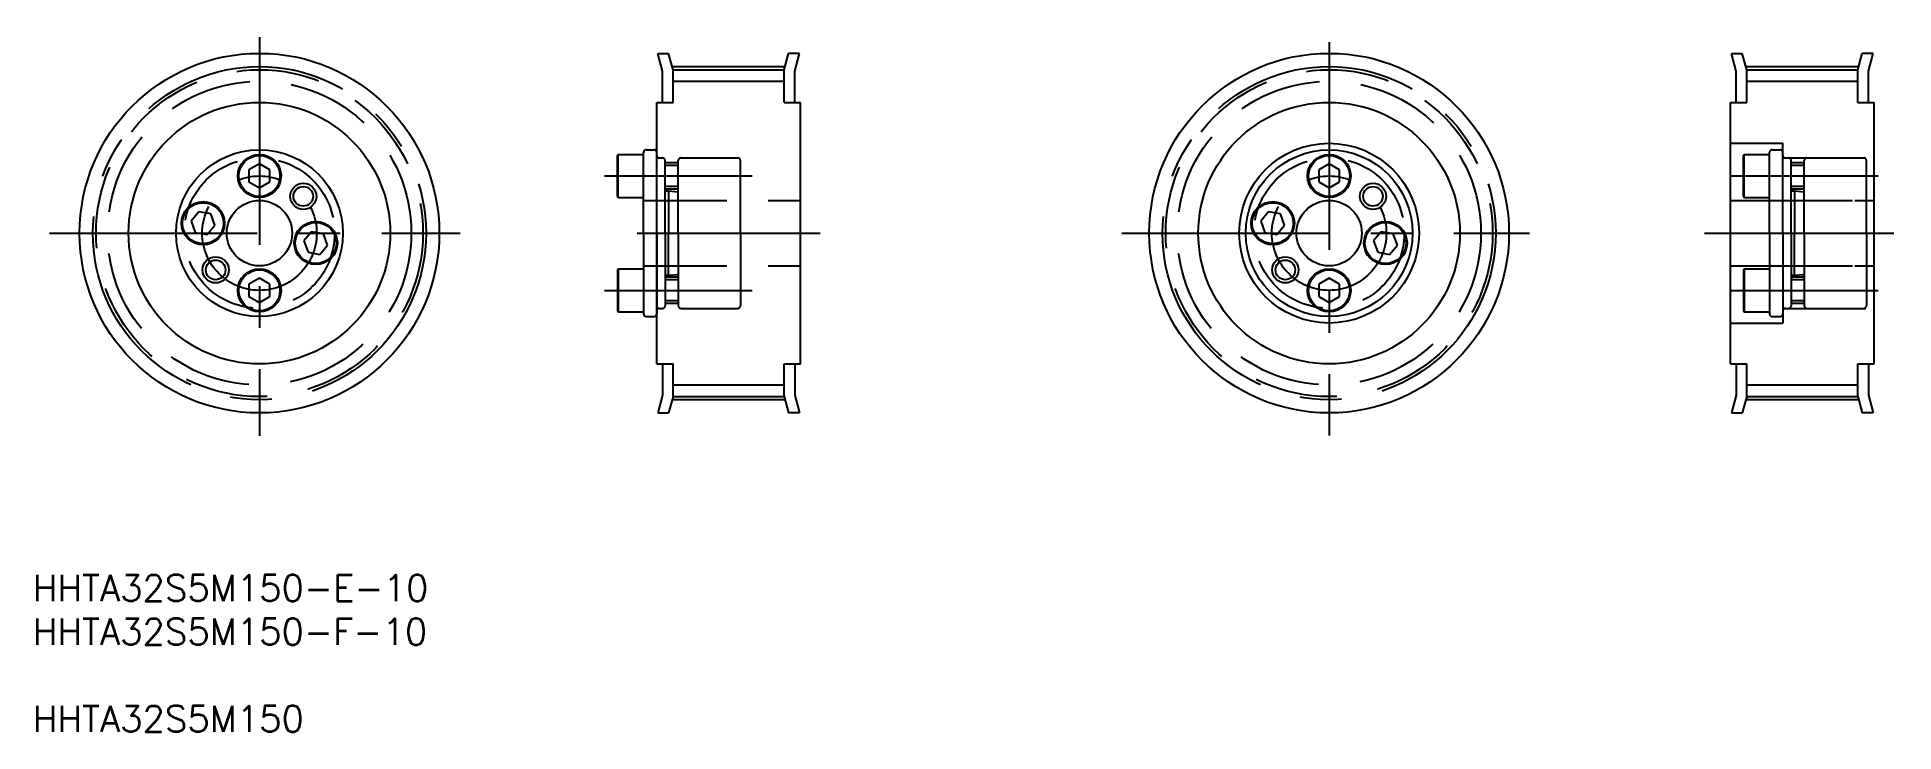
# Model space of a CAD drawing. Extents: x 16 to 300, y 26 to 132.
import ezdxf

# ---------------------------------------------------------------- set-up
doc = ezdxf.new("R2010")
doc.units = 0
doc.header["$PDMODE"] = 1
doc.linetypes.add('CENTER', pattern=[50.8, 31.75, -6.35, 6.35, -6.35])
doc.linetypes.add('DASHED', pattern=[19.05, 12.7, -6.35])
doc.layers.get('0').update_dxf_attribs({"linetype": 'CONTINUOUS'})
doc.layers.add('CENTER', color=1, linetype='CENTER')
doc.styles.add('MISUMI', font='txt.shx')

# ---------------------------------------------------------------- blocks, each defined once
blk = doc.blocks.new('*U5')
at = {"color": 7, "linetype": 'CONTINUOUS', "style": 'MISUMI'}
for s, p in [('HHTA32S5M150-E-10', (15.05, 45.87)), ('HHTA32S5M150-F-10', (15.05, 39.2)), ('HHTA32S5M150', (15.05, 25.87))]:
    blk.add_text(s, height=4, dxfattribs=at).set_placement(p)

msp = doc.modelspace()

# ---------------------------------------------------------------- linework, layer by layer
at = {"color": 7, "linetype": 'CONTINUOUS'}
for p, q in [((111.37, 126.92), (110.64, 129.64)), ((110.64, 129.64), (112.29, 129.64)), ((112.97, 127.13), (112.29, 129.64)), ((129.97, 127.13), (130.64, 129.64)), ((132.3, 129.64), (130.64, 129.64)), ((131.57, 126.92), (132.3, 129.64)), ((275.54, 126.92), (274.81, 129.64)), ((274.81, 129.64), (276.47, 129.64)), ((277.14, 127.13), (276.47, 129.64)), ((294.14, 127.13), (294.81, 129.64)), ((296.47, 129.64), (294.81, 129.64)), ((295.74, 126.92), (296.47, 129.64)), ((111.37, 122.14), (111.37, 126.92)), ((112.97, 127.13), (129.97, 127.13)), ((112.97, 122.14), (112.97, 127.13)), ((129.97, 122.14), (129.97, 127.13)), ((131.57, 122.14), (131.57, 126.92)), ((275.54, 122.14), (275.54, 126.92)), ((277.14, 127.13), (294.14, 127.13)), ((277.14, 122.14), (277.14, 127.13)), ((294.14, 122.14), (294.14, 127.13)), ((295.74, 122.14), (295.74, 126.92)), ((110.47, 122.14), (112.97, 122.14)), ((110.47, 82.14), (110.47, 122.14)), ((129.97, 122.14), (132.47, 122.14)), ((132.47, 82.14), (132.47, 122.14)), ((274.64, 122.14), (277.14, 122.14)), ((274.64, 82.14), (274.64, 122.14)), ((294.14, 122.14), (296.64, 122.14)), ((296.64, 82.14), (296.64, 122.14)), ((104.47, 114.03), (104.56, 114.19)), ((104.47, 107.76), (104.47, 114.03)), ((104.56, 107.59), (104.56, 114.19)), ((104.56, 114.19), (108.47, 114.19)), ((108.47, 102.14), (108.47, 114.49)), ((108.47, 107.59), (108.47, 114.19)), ((108.87, 114.89), (110.07, 114.89)), ((110.47, 102.14), (110.47, 114.49)), ((49.73, 112.74), (48.13, 111.82)), ((48.13, 111.82), (48.13, 109.97)), ((51.33, 111.82), (49.73, 112.74)), ((51.33, 109.97), (51.33, 111.82)), ((108.47, 108.89), (108.47, 112.89)), ((213.29, 112.74), (211.69, 111.82)), ((211.69, 111.82), (211.69, 109.97)), ((214.89, 111.82), (213.29, 112.74)), ((214.89, 109.97), (214.89, 111.82)), ((48.13, 109.97), (49.73, 109.05)), ((49.73, 109.05), (51.33, 109.97)), ((108.47, 108.32), (108.47, 108.32)), ((211.69, 109.97), (213.29, 109.05)), ((213.29, 109.05), (214.89, 109.97)), ((40.48, 105.4), (39.29, 103.98)), ((42.3, 105.08), (40.48, 105.4)), ((42.93, 103.34), (42.3, 105.08)), ((104.47, 107.76), (104.56, 107.59)), ((104.56, 107.59), (108.47, 107.59)), ((108.47, 105.23), (108.47, 105.23)), ((204.04, 105.4), (202.85, 103.98)), ((205.86, 105.08), (204.04, 105.4)), ((206.49, 103.34), (205.86, 105.08)), ((39.29, 103.98), (39.92, 102.25)), ((39.92, 102.25), (41.74, 101.93)), ((41.74, 101.93), (42.93, 103.34)), ((57.71, 102.36), (56.53, 100.95)), ((59.53, 102.04), (57.71, 102.36)), ((202.85, 103.98), (203.48, 102.25)), ((203.48, 102.25), (205.3, 101.93)), ((205.3, 101.93), (206.49, 103.34)), ((221.27, 102.36), (220.09, 100.95)), ((223.09, 102.04), (221.27, 102.36)), ((56.53, 100.95), (57.16, 99.21)), ((58.98, 98.89), (60.16, 100.3)), ((60.16, 100.3), (59.53, 102.04)), ((108.47, 102.14), (108.47, 89.79)), ((110.47, 102.14), (110.47, 89.79)), ((220.09, 100.95), (220.72, 99.21)), ((222.54, 98.89), (223.73, 100.3)), ((223.73, 100.3), (223.09, 102.04)), ((57.16, 99.21), (58.98, 98.89)), ((104.47, 96.53), (104.56, 96.69)), ((104.47, 96.53), (104.47, 90.26)), ((104.56, 96.69), (108.47, 96.69)), ((104.56, 96.69), (104.56, 90.09)), ((108.47, 96.69), (108.47, 90.09)), ((220.72, 99.21), (222.54, 98.89)), ((49.73, 95.24), (48.13, 94.32)), ((48.13, 94.32), (48.13, 92.47)), ((51.33, 94.32), (49.73, 95.24)), ((51.33, 92.47), (51.33, 94.32)), ((108.47, 95.39), (108.47, 91.39)), ((213.29, 95.24), (211.69, 94.32)), ((211.69, 94.32), (211.69, 92.47)), ((214.89, 94.32), (213.29, 95.24)), ((214.89, 92.47), (214.89, 94.32)), ((48.13, 92.47), (49.73, 91.55)), ((49.73, 91.55), (51.33, 92.47)), ((211.69, 92.47), (213.29, 91.55)), ((213.29, 91.55), (214.89, 92.47)), ((104.47, 90.26), (104.56, 90.09)), ((104.56, 90.09), (108.47, 90.09)), ((108.87, 89.39), (110.07, 89.39)), ((110.47, 82.14), (112.97, 82.14)), ((111.37, 82.14), (111.37, 77.37)), ((112.97, 77.16), (112.97, 82.14)), ((129.97, 77.16), (129.97, 82.14)), ((129.97, 82.14), (132.47, 82.14)), ((131.57, 82.14), (131.57, 77.37)), ((274.64, 82.14), (277.14, 82.14)), ((275.54, 82.14), (275.54, 77.37)), ((277.14, 77.16), (277.14, 82.14)), ((294.14, 77.16), (294.14, 82.14)), ((294.14, 82.14), (296.64, 82.14)), ((295.74, 82.14), (295.74, 77.37)), ((111.37, 77.37), (110.64, 74.64)), ((112.97, 77.16), (112.29, 74.64)), ((112.97, 77.16), (129.97, 77.16)), ((129.97, 77.16), (130.64, 74.64)), ((131.57, 77.37), (132.3, 74.64)), ((275.54, 77.37), (274.81, 74.64)), ((277.14, 77.16), (276.47, 74.64)), ((277.14, 77.16), (294.14, 77.16)), ((294.14, 77.16), (294.81, 74.64)), ((295.74, 77.37), (296.47, 74.64)), ((110.64, 74.64), (112.29, 74.64)), ((132.3, 74.64), (130.64, 74.64)), ((274.81, 74.64), (276.47, 74.64)), ((296.47, 74.64), (294.81, 74.64))]:
    msp.add_line(p, q, dxfattribs=at)
at = {"color": 3, "linetype": 'CONTINUOUS'}
for p, q in [((112.97, 125.36), (129.97, 125.36)), ((277.14, 125.36), (294.14, 125.36)), ((112.97, 78.93), (129.97, 78.93)), ((277.14, 78.93), (294.14, 78.93))]:
    msp.add_line(p, q, dxfattribs=at)
at = {"color": 3, "linetype": 'DASHED'}
for p, q in [((110.88, 113.64), (111.37, 113.64)), ((114.17, 113.64), (122.87, 113.64)), ((274.64, 115.89), (282.64, 115.89)), ((276.64, 114.03), (276.73, 114.19)), ((276.64, 107.76), (276.64, 114.03)), ((276.73, 107.59), (276.73, 114.19)), ((276.73, 114.19), (280.64, 114.19)), ((280.64, 102.14), (280.64, 114.49)), ((280.64, 107.59), (280.64, 114.19)), ((281.04, 114.89), (282.24, 114.89)), ((282.64, 113.64), (282.64, 115.89)), ((282.64, 102.14), (282.64, 114.49)), ((282.64, 113.64), (296.64, 113.64)), ((283.05, 113.64), (283.54, 113.64)), ((286.34, 113.64), (295.04, 113.64)), ((111.77, 102.14), (111.77, 113.24)), ((113.77, 112.89), (111.77, 112.89)), ((113.77, 112.49), (111.77, 112.49)), ((113.77, 102.14), (113.77, 113.24)), ((123.27, 102.14), (123.27, 113.24)), ((280.64, 108.89), (280.64, 112.89)), ((283.94, 102.14), (283.94, 113.24)), ((285.94, 112.89), (283.94, 112.89)), ((285.94, 112.49), (283.94, 112.49)), ((285.94, 102.14), (285.94, 113.24)), ((295.44, 102.14), (295.44, 113.24)), ((113.77, 109.29), (111.77, 109.29)), ((113.77, 108.89), (111.77, 108.89)), ((111.77, 108.59), (112.27, 108.59)), ((112.27, 108.59), (112.27, 102.14)), ((112.27, 108.59), (113.77, 108.44)), ((280.64, 108.32), (280.64, 108.32)), ((285.94, 109.29), (283.94, 109.29)), ((285.94, 108.89), (283.94, 108.89)), ((283.94, 108.59), (284.44, 108.59)), ((284.44, 108.59), (284.44, 102.14)), ((284.44, 108.59), (285.94, 108.44)), ((108.47, 107.14), (132.47, 107.14)), ((274.64, 107.14), (296.64, 107.14)), ((276.64, 107.76), (276.73, 107.59)), ((276.73, 107.59), (280.64, 107.59)), ((280.64, 107.14), (295.44, 107.14)), ((280.64, 105.23), (280.64, 105.23)), ((111.77, 102.14), (111.77, 91.04)), ((112.27, 95.69), (112.27, 102.14)), ((113.77, 102.14), (113.77, 91.04)), ((123.27, 102.14), (123.27, 91.04)), ((280.64, 102.14), (280.64, 89.79)), ((282.64, 102.14), (282.64, 89.79)), ((283.94, 102.14), (283.94, 91.04)), ((284.44, 95.69), (284.44, 102.14)), ((285.94, 102.14), (285.94, 91.04)), ((295.44, 102.14), (295.44, 91.04)), ((108.47, 97.14), (132.47, 97.14)), ((274.64, 97.14), (296.64, 97.14)), ((276.64, 96.53), (276.73, 96.69)), ((276.64, 96.53), (276.64, 90.26)), ((276.73, 96.69), (280.64, 96.69)), ((276.73, 96.69), (276.73, 90.09)), ((280.64, 97.14), (295.44, 97.14)), ((280.64, 96.69), (280.64, 90.09)), ((111.77, 95.69), (112.27, 95.69)), ((113.77, 95.39), (111.77, 95.39)), ((113.77, 94.99), (111.77, 94.99)), ((112.27, 95.69), (113.77, 95.84)), ((280.64, 95.39), (280.64, 91.39)), ((283.94, 95.69), (284.44, 95.69)), ((285.94, 95.39), (283.94, 95.39)), ((285.94, 94.99), (283.94, 94.99)), ((284.44, 95.69), (285.94, 95.84)), ((113.77, 91.79), (111.77, 91.79)), ((113.77, 91.39), (111.77, 91.39)), ((285.94, 91.79), (283.94, 91.79)), ((285.94, 91.39), (283.94, 91.39)), ((110.88, 90.64), (111.37, 90.64)), ((114.17, 90.64), (122.87, 90.64)), ((274.64, 88.39), (282.64, 88.39)), ((276.64, 90.26), (276.73, 90.09)), ((276.73, 90.09), (280.64, 90.09)), ((281.04, 89.39), (282.24, 89.39)), ((282.64, 90.64), (282.64, 88.39)), ((282.64, 90.64), (296.64, 90.64)), ((283.05, 90.64), (283.54, 90.64)), ((286.34, 90.64), (295.04, 90.64))]:
    msp.add_line(p, q, dxfattribs=at)
at = {"color": 7, "linetype": 'CONTINUOUS'}
for centre, radius in [((49.73, 102.14), 27.5), ((213.29, 102.14), 27.5), ((49.73, 102.14), 20), ((213.29, 102.14), 20), ((49.73, 102.14), 12.75), ((49.73, 110.89), 3.3), ((49.73, 110.89), 3.14), ((213.29, 102.14), 13.75), ((213.29, 102.14), 12.75), ((213.29, 110.89), 3.3), ((213.29, 110.89), 3.14), ((56.43, 107.77), 1.5), ((219.99, 107.77), 2), ((219.99, 107.77), 1.5), ((49.73, 102.14), 5), ((204.67, 103.66), 3.3), ((204.67, 103.66), 3.14), ((213.29, 102.14), 5), ((58.35, 100.63), 3.3), ((58.35, 100.63), 3.14), ((221.91, 100.63), 3.3), ((221.91, 100.63), 3.14), ((43.03, 96.52), 1.5), ((49.73, 93.39), 3.3), ((49.73, 93.39), 3.14), ((206.59, 96.52), 2), ((206.59, 96.52), 1.5), ((213.29, 93.39), 3.3), ((213.29, 93.39), 3.14)]:
    msp.add_circle(centre, radius, dxfattribs=at)
at = {"color": 3, "linetype": 'DASHED'}
for centre, radius in [((49.73, 102.14), 24.99), ((49.73, 102.14), 23.22), ((213.29, 102.14), 24.99), ((213.29, 102.14), 23.22), ((49.73, 102.14), 11.5), ((213.29, 102.14), 11.5)]:
    msp.add_circle(centre, radius, dxfattribs=at)
at = {"color": 3}
for centre in [(56.43, 107.77), (43.03, 96.52)]:
    msp.add_circle(centre, 2, dxfattribs=at)
at = {"color": 7}
for radius in [3.3, 3.14]:
    msp.add_circle((41.11, 103.66), radius, dxfattribs=at)
at = {"color": 7, "linetype": 'CONTINUOUS'}
for centre, start, end in [((108.87, 114.49), 90, 180), ((110.07, 114.49), 0, 90), ((108.87, 89.79), 180, 270), ((110.07, 89.79), 270, 0)]:
    msp.add_arc(centre, 0.4, start, end, dxfattribs=at)
at = {"color": 3, "linetype": 'DASHED'}
for centre, radius, start, end in [((110.88, 114.05), 0.41, 180, 270), ((111.37, 113.24), 0.4, 0, 90), ((114.17, 113.24), 0.4, 90, 180), ((122.87, 113.24), 0.4, 0, 90), ((281.04, 114.49), 0.4, 90, 180), ((282.24, 114.49), 0.4, 0, 90), ((283.05, 114.05), 0.41, 180, 270), ((283.54, 113.24), 0.4, 0, 90), ((286.34, 113.24), 0.4, 90, 180), ((295.04, 113.24), 0.4, 0, 90), ((111.37, 91.04), 0.4, 270, 0), ((114.17, 91.04), 0.4, 180, 270), ((122.87, 91.04), 0.4, 270, 0), ((283.54, 91.04), 0.4, 270, 0), ((286.34, 91.04), 0.4, 180, 270), ((295.04, 91.04), 0.4, 270, 0), ((110.88, 90.23), 0.41, 90, 180), ((281.04, 89.79), 0.4, 180, 270), ((282.24, 89.79), 0.4, 270, 0), ((283.05, 90.23), 0.41, 90, 180)]:
    msp.add_arc(centre, radius, start, end, dxfattribs=at)
at = {"color": 7, "linetype": 'CONTINUOUS'}
for p in [(199.34, 126.85), (197.34, 124.35), (200.64, 121.65), (201.14, 121.65), (200.64, 113.05), (201.14, 113.05), (197.34, 110.35), (197.34, 106.6), (199.34, 107.85)]:
    msp.add_point(p, dxfattribs=at)
at = {"layer": 'CENTER', "color": 1, "linetype": 'CENTER'}
for p, q in [((49.73, 132.12), (49.73, 71.14)), ((213.29, 131.36), (213.29, 71.17)), ((112.97, 127.61), (129.97, 127.61)), ((277.14, 127.61), (294.14, 127.61)), ((102.47, 110.89), (125.07, 110.89)), ((274.64, 110.89), (297.24, 110.89)), ((17.63, 102.14), (80.43, 102.14)), ((107.47, 102.14), (135.47, 102.14)), ((181.58, 102.14), (243.91, 102.14)), ((270.7, 102.14), (299.64, 102.14)), ((102.47, 93.39), (125.07, 93.39)), ((274.64, 93.39), (297.24, 93.39)), ((112.97, 76.68), (129.97, 76.68)), ((277.14, 76.68), (294.14, 76.68))]:
    msp.add_line(p, q, dxfattribs=at)
for centre, radius in [((49.73, 102.14), 25.47), ((213.29, 102.14), 25.47), ((49.73, 102.14), 8.75), ((213.29, 102.14), 8.75)]:
    msp.add_circle(centre, radius, dxfattribs=at)

# ---------------------------------------------------------------- block references
at = {"color": 7, "linetype": 'CONTINUOUS'}
msp.add_blockref('*U5', (0, 0), dxfattribs=at)

doc.saveas('drawing.dxf')
